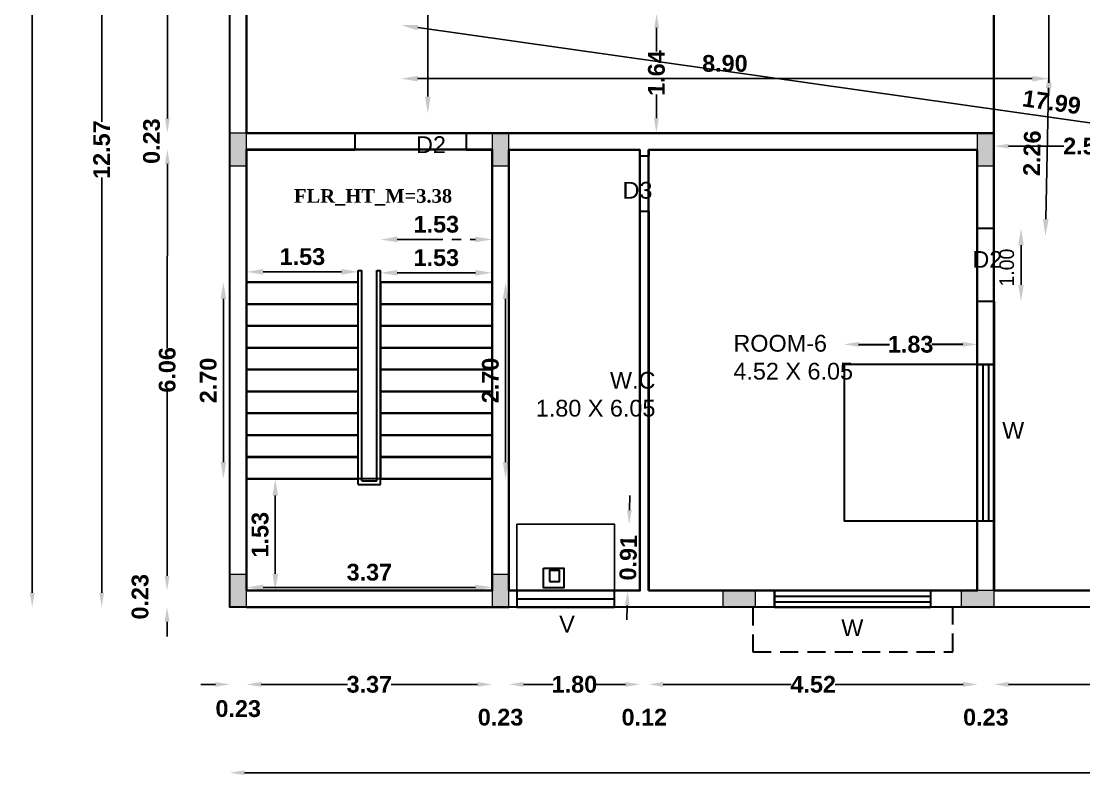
# Model space of a CAD drawing. Header units: metres. Extents: x 515 to 706, y -4 to 163.
# Drawn here: x 560.99 to 575.58, y 91.15 to 101.61 of the extents above; entities that cross this region are included whole.
import ezdxf

# ---------------------------------------------------------------- set-up
doc = ezdxf.new("R2010")
doc.units = ezdxf.units.M
doc.header["$MEASUREMENT"] = 0
doc.linetypes.add('DASHED2', pattern=[0.375, 0.25, -0.125])
doc.linetypes.add('PHANTOM2', pattern=[1.25, 0.625, -0.125, 0.125, -0.125, 0.125, -0.125])
for name, color, linetype, lineweight in [('BLK_1_FLR_1_ EXIT_WIDTH_ DOOR', 7, 'Continuous', 30), ('BLK_1_FLR_1_BLT_UP_AREA', 140, 'Continuous', 30), ('BLK_1_FLR_1_CARPET_AREA', 22, 'Continuous', 30), ('BLK_1_FLR_1_EXIT_WIDTH_STAIR', 4, 'Continuous', 30), ('BLK_1_FLR_1_ROOM_6_LIGHT_VENTILATION_1', 3, 'Continuous', 30), ('BLK_1_FLR_1_STAIR_1', 4, 'Continuous', 30), ('BLK_1_FLR_1_STAIR_1_FLIGHT_1', 4, 'Continuous', 30), ('BLK_1_FLR_1_STAIR_1_FLIGHT_2', 4, 'Continuous', 30), ('BLK_1_FLR_1_STAIR_1_LANDING_1', 4, 'Continuous', 30), ('BLK_1_FLR_1_WASH', 4, 'Continuous', 30), ('BLK_1_FLR_1_WATER_CLOSET', 4, 'Continuous', 30)]:
    doc.layers.add(name, color=color, linetype=linetype, lineweight=lineweight)
for name, color, linetype in [('BLK_1_FLR_1_REGULAR_ROOM_6', 3, 'Continuous'), ('BLK_1_FLR_1_VERANDAH', 5, 'Continuous'), ('DIST_EXIT', 7, 'Continuous'), ('TOILET_VENTILATION', 6, 'Continuous')]:
    doc.layers.add(name, color=color, linetype=linetype)
doc.styles.add('ARIAL', font='arialbd.ttf', dxfattribs={"height": 0.23})
doc.styles.add('PDF Swiss721BT-RomanCondensed', font='arial.ttf')
doc.styles.add('tb', font='timesbd.ttf', dxfattribs={"height": 0.3})
doc.styles.add('working', font='arialbd.ttf', dxfattribs={"height": 0.23})
doc.dimstyles.new('new model', dxfattribs={"dimtxt": 0.23, "dimasz": 0.2, "dimexe": 0.1, "dimexo": 0.1, "dimgap": 0, "dimtad": 0, "dimzin": 1, "dimdsep": 46, "dimtxsty": 'working', "dimcen": 0.09, "dimse1": 1, "dimse2": 1, "dimclrd": 256, "dimclrt": 256, "dimadec": 1, "dimazin": 0, "dimtfac": 1, "dimtofl": 0, "dimtmove": 0, "dimatfit": 3, "dimfxl": 0, "dimtolj": 1, "dimtzin": 0, "dimlwd": -1, "dimlwe": -1, "dimarcsym": 0})
doc.dimstyles.new('OPEN SPACE', dxfattribs={"dimtxt": 0.23, "dimasz": 0.23, "dimexe": 0.1875, "dimexo": 0.0625, "dimgap": 0.09, "dimtad": 3, "dimzin": 0, "dimdsep": 46, "dimtxsty": 'ARIAL', "dimcen": 0.09, "dimse1": 1, "dimse2": 1, "dimclrd": 256, "dimclre": 256, "dimadec": 0, "dimazin": 0, "dimtfac": 0.5, "dimtix": 1, "dimtmove": 0, "dimatfit": 3, "dimfxl": 0, "dimtolj": 1, "dimtzin": 0, "dimarcsym": 0})
doc.dimstyles.new('Standard$0', dxfattribs={"dimtxt": 0.2, "dimasz": 0.23, "dimexe": 0.1805, "dimexo": 0.0625, "dimgap": 0.0955, "dimtad": 1, "dimzin": 0, "dimdsep": 46, "dimtxsty": 'Standard', "dimcen": 0, "dimdle": 440, "dimse1": 1, "dimse2": 1, "dimclrd": 256, "dimclrt": 256, "dimadec": 0, "dimazin": 0, "dimtfac": 1, "dimtofl": 0, "dimtmove": 0, "dimatfit": 3, "dimfxl": 0, "dimtolj": 1, "dimarcsym": 0})

# ---------------------------------------------------------------- blocks, each defined once
blk = doc.blocks.new('*D171')
at = {"layer": 'BLK_1_FLR_1_ROOM_6_LIGHT_VENTILATION_1', "color": 232, "linetype": 'PHANTOM2'}
for p, q in [((572.492, 97.178), (572.914, 97.178)), ((573.922, 97.178), (573.5, 97.178))]:
    blk.add_line(p, q, dxfattribs=at)
at = {"layer": 'BLK_1_FLR_1_ROOM_6_LIGHT_VENTILATION_1', "color": 232, "lineweight": 40}
for points in [[(572.492, 97.212), (572.492, 97.145), (572.292, 97.178)], [(573.922, 97.212), (573.922, 97.145), (574.122, 97.178)]]:
    blk.add_solid(points, dxfattribs=at)
at = {"layer": 'Defpoints', "color": 0, "lineweight": 40}
for p in [(574.122, 97.178), (572.292, 96.902), (574.122, 96.902)]:
    blk.add_point(p, dxfattribs=at)
at = {"layer": 'BLK_1_FLR_1_ROOM_6_LIGHT_VENTILATION_1', "color": 232, "insert": (573.207, 97.178), "char_height": 0.23, "attachment_point": 5, "style": 'working'}
blk.add_mtext('\\A1;1.83', dxfattribs=at)
blk = doc.blocks.new('*D48')
at = {"layer": 'BLK_1_FLR_1_ EXIT_WIDTH_ DOOR', "lineweight": -2}
blk.add_line((574.723, 98.539), (574.723, 97.995), dxfattribs=at)
at = {"layer": 'BLK_1_FLR_1_ EXIT_WIDTH_ DOOR', "lineweight": 40}
for points in [[(574.685, 98.539), (574.761, 98.539), (574.723, 98.769)], [(574.685, 97.995), (574.761, 97.995), (574.723, 97.765)]]:
    blk.add_solid(points, dxfattribs=at)
at = {"layer": 'Defpoints', "color": 0, "lineweight": 40}
for p in [(574.237, 98.769), (574.237, 97.765), (574.723, 97.765)]:
    blk.add_point(p, dxfattribs=at)
at = {"layer": 'BLK_1_FLR_1_ EXIT_WIDTH_ DOOR', "insert": (574.528, 98.232), "char_height": 0.2, "attachment_point": 5, "rotation": 90}
blk.add_mtext('\\A1;1.00', dxfattribs=at)
blk = doc.blocks.new('*D53')
at = {"layer": 'Defpoints', "color": 0, "lineweight": 40}
for p in [(569.14, 94.709), (569.339, 94.704), (569.119, 93.799)]:
    blk.add_point(p, dxfattribs=at)
at = {"layer": 'TOILET_VENTILATION'}
for p, q in [((569.344, 94.904), (569.348, 95.104)), ((569.314, 93.594), (569.309, 93.394))]:
    blk.add_line(p, q, dxfattribs=at)
at = {"layer": 'TOILET_VENTILATION', "lineweight": 40}
for points in [[(569.311, 94.905), (569.377, 94.903), (569.339, 94.704)], [(569.281, 93.595), (569.347, 93.593), (569.319, 93.794)]]:
    blk.add_solid(points, dxfattribs=at)
at = {"layer": 'TOILET_VENTILATION', "insert": (569.329, 94.249), "char_height": 0.23, "attachment_point": 5, "rotation": 88.6948, "style": 'working'}
blk.add_mtext('\\A1;0.91', dxfattribs=at)
blk = doc.blocks.new('*D57')
at = {"layer": 'Defpoints', "color": 0, "lineweight": 40}
for p in [(567.304, 107.373), (566.574, 100.35), (567.304, 100.35)]:
    blk.add_point(p, dxfattribs=at)
at = {"layer": 'DIST_EXIT', "lineweight": -2}
blk.add_line((566.574, 107.143), (566.574, 100.58), dxfattribs=at)
at = {"layer": 'DIST_EXIT', "lineweight": 40}
for points in [[(566.535, 107.143), (566.612, 107.143), (566.574, 107.373)], [(566.535, 100.58), (566.612, 100.58), (566.574, 100.35)]]:
    blk.add_solid(points, dxfattribs=at)
at = {"layer": 'DIST_EXIT', "color": 0, "insert": (566.366, 103.862), "char_height": 0.23, "attachment_point": 5, "rotation": 90, "style": 'ARIAL'}
blk.add_mtext('\\A1;7.02', dxfattribs=at)
blk = doc.blocks.new('*D58')
at = {"layer": 'Defpoints', "color": 0, "lineweight": 40}
for p in [(566.203, 100.929), (575.107, 100.929), (575.107, 100.827)]:
    blk.add_point(p, dxfattribs=at)
at = {"layer": 'DIST_EXIT', "lineweight": -2}
blk.add_line((566.433, 100.827), (574.877, 100.827), dxfattribs=at)
at = {"layer": 'DIST_EXIT', "lineweight": 40}
for points in [[(566.433, 100.865), (566.433, 100.788), (566.203, 100.827)], [(574.877, 100.865), (574.877, 100.788), (575.107, 100.827)]]:
    blk.add_solid(points, dxfattribs=at)
at = {"layer": 'DIST_EXIT', "color": 0, "insert": (570.655, 101.034), "char_height": 0.23, "attachment_point": 5, "style": 'ARIAL'}
blk.add_mtext('\\A1;8.90', dxfattribs=at)
blk = doc.blocks.new('*D59')
at = {"layer": 'Defpoints', "color": 0, "lineweight": 40}
for p in [(575.098, 107.485), (575.098, 100.538), (575.107, 100.538)]:
    blk.add_point(p, dxfattribs=at)
at = {"layer": 'DIST_EXIT', "lineweight": -2}
blk.add_line((575.107, 107.255), (575.107, 100.768), dxfattribs=at)
at = {"layer": 'DIST_EXIT', "lineweight": 40}
for points in [[(575.069, 107.255), (575.145, 107.255), (575.107, 107.485)], [(575.069, 100.768), (575.145, 100.768), (575.107, 100.538)]]:
    blk.add_solid(points, dxfattribs=at)
at = {"layer": 'DIST_EXIT', "color": 0, "insert": (574.9, 104.012), "char_height": 0.23, "attachment_point": 5, "rotation": 90, "style": 'ARIAL'}
blk.add_mtext('\\A1;6.95', dxfattribs=at)
blk = doc.blocks.new('*D60')
at = {"layer": 'Defpoints', "color": 0, "lineweight": 40}
for p in [(575.107, 100.929), (575.107, 100.929), (575.058, 98.668)]:
    blk.add_point(p, dxfattribs=at)
at = {"layer": 'DIST_EXIT', "lineweight": -2}
blk.add_line((575.063, 98.898), (575.102, 100.699), dxfattribs=at)
at = {"layer": 'DIST_EXIT', "lineweight": 40}
for points in [[(575.064, 100.7), (575.14, 100.698), (575.107, 100.929)], [(575.025, 98.899), (575.102, 98.897), (575.058, 98.668)]]:
    blk.add_solid(points, dxfattribs=at)
at = {"layer": 'DIST_EXIT', "color": 0, "insert": (574.875, 99.803), "char_height": 0.23, "attachment_point": 5, "rotation": 88.7637, "style": 'ARIAL'}
blk.add_mtext('\\A1;2.26', dxfattribs=at)
blk = doc.blocks.new('*D62')
at = {"layer": 'Defpoints', "color": 0, "lineweight": 40}
for p in [(566.208, 101.56), (566.088, 100.712), (583.901, 98.19)]:
    blk.add_point(p, dxfattribs=at)
at = {"layer": 'DIST_EXIT', "lineweight": -2}
blk.add_line((583.794, 99.071), (566.435, 101.527), dxfattribs=at)
at = {"layer": 'DIST_EXIT', "lineweight": 40}
for points in [[(566.441, 101.565), (566.43, 101.49), (566.208, 101.56)], [(583.799, 99.109), (583.788, 99.033), (584.022, 99.038)]]:
    blk.add_solid(points, dxfattribs=at)
at = {"layer": 'DIST_EXIT', "color": 0, "insert": (575.144, 100.504), "char_height": 0.23, "attachment_point": 5, "rotation": 351.9438, "style": 'ARIAL'}
blk.add_mtext('\\A1;17.99', dxfattribs=at)
blk = doc.blocks.new('*D193')
at = {"layer": 'BLK_1_FLR_1_STAIR_1_FLIGHT_1', "lineweight": -2}
blk.add_line((563.766, 97.802), (563.766, 95.562), dxfattribs=at)
at = {"layer": 'BLK_1_FLR_1_STAIR_1_FLIGHT_1', "lineweight": 40}
for points in [[(563.727, 97.802), (563.804, 97.802), (563.766, 98.032)], [(563.727, 95.562), (563.804, 95.562), (563.766, 95.332)]]:
    blk.add_solid(points, dxfattribs=at)
at = {"layer": 'Defpoints', "color": 0, "lineweight": 40}
for p in [(565.618, 98.032), (563.766, 95.332), (565.618, 95.332)]:
    blk.add_point(p, dxfattribs=at)
at = {"layer": 'BLK_1_FLR_1_STAIR_1_FLIGHT_1', "color": 0, "insert": (563.558, 96.682), "char_height": 0.23, "attachment_point": 5, "rotation": 90, "style": 'ARIAL'}
blk.add_mtext('\\A1;2.70', dxfattribs=at)
blk = doc.blocks.new('*D194')
at = {"layer": 'BLK_1_FLR_1_STAIR_1_FLIGHT_1', "lineweight": -2}
blk.add_line((564.314, 98.174), (565.388, 98.174), dxfattribs=at)
at = {"layer": 'BLK_1_FLR_1_STAIR_1_FLIGHT_1', "lineweight": 40}
for points in [[(564.314, 98.213), (564.314, 98.136), (564.084, 98.174)], [(565.388, 98.213), (565.388, 98.136), (565.618, 98.174)]]:
    blk.add_solid(points, dxfattribs=at)
at = {"layer": 'Defpoints', "color": 0, "lineweight": 40}
for p in [(565.618, 98.174), (564.084, 98.032), (565.618, 98.032)]:
    blk.add_point(p, dxfattribs=at)
at = {"layer": 'BLK_1_FLR_1_STAIR_1_FLIGHT_1', "color": 0, "insert": (564.851, 98.382), "char_height": 0.23, "attachment_point": 5, "style": 'ARIAL'}
blk.add_mtext('\\A1;1.53', dxfattribs=at)
blk = doc.blocks.new('*D195')
at = {"layer": 'BLK_1_FLR_1_STAIR_1_FLIGHT_2', "lineweight": -2}
blk.add_line((567.228, 98.161), (566.154, 98.161), dxfattribs=at)
at = {"layer": 'BLK_1_FLR_1_STAIR_1_FLIGHT_2', "lineweight": 40}
for points in [[(566.154, 98.199), (566.154, 98.122), (565.924, 98.161)], [(567.228, 98.199), (567.228, 98.122), (567.458, 98.161)]]:
    blk.add_solid(points, dxfattribs=at)
at = {"layer": 'Defpoints', "color": 0, "lineweight": 40}
for p in [(565.924, 98.161), (565.924, 98.032), (567.458, 98.032)]:
    blk.add_point(p, dxfattribs=at)
at = {"layer": 'BLK_1_FLR_1_STAIR_1_FLIGHT_2', "color": 0, "insert": (566.691, 98.368), "char_height": 0.23, "attachment_point": 5, "style": 'ARIAL'}
blk.add_mtext('\\A1;1.53', dxfattribs=at)
blk = doc.blocks.new('*D196')
at = {"layer": 'BLK_1_FLR_1_STAIR_1_FLIGHT_2', "lineweight": -2}
blk.add_line((567.642, 97.802), (567.642, 95.562), dxfattribs=at)
at = {"layer": 'BLK_1_FLR_1_STAIR_1_FLIGHT_2', "lineweight": 40}
for points in [[(567.604, 97.802), (567.68, 97.802), (567.642, 98.032)], [(567.604, 95.562), (567.68, 95.562), (567.642, 95.332)]]:
    blk.add_solid(points, dxfattribs=at)
at = {"layer": 'Defpoints', "color": 0, "lineweight": 40}
for p in [(565.924, 98.032), (565.924, 95.332), (567.642, 95.332)]:
    blk.add_point(p, dxfattribs=at)
at = {"layer": 'BLK_1_FLR_1_STAIR_1_FLIGHT_2', "color": 0, "insert": (567.434, 96.682), "char_height": 0.23, "attachment_point": 5, "rotation": 90, "style": 'ARIAL'}
blk.add_mtext('\\A1;2.70', dxfattribs=at)
blk = doc.blocks.new('*D197')
at = {"layer": 'BLK_1_FLR_1_STAIR_1_LANDING_1', "lineweight": -2}
blk.add_line((567.228, 93.841), (564.314, 93.841), dxfattribs=at)
at = {"layer": 'BLK_1_FLR_1_STAIR_1_LANDING_1', "lineweight": 40}
for points in [[(564.314, 93.88), (564.314, 93.803), (564.084, 93.841)], [(567.228, 93.88), (567.228, 93.803), (567.458, 93.841)]]:
    blk.add_solid(points, dxfattribs=at)
at = {"layer": 'Defpoints', "color": 0, "lineweight": 40}
for p in [(564.084, 93.841), (564.084, 93.799), (567.458, 93.799)]:
    blk.add_point(p, dxfattribs=at)
at = {"layer": 'BLK_1_FLR_1_STAIR_1_LANDING_1', "color": 0, "insert": (565.771, 94.049), "char_height": 0.23, "attachment_point": 5, "style": 'ARIAL'}
blk.add_mtext('\\A1;3.37', dxfattribs=at)
blk = doc.blocks.new('*D198')
at = {"layer": 'BLK_1_FLR_1_STAIR_1_LANDING_1', "lineweight": -2}
blk.add_line((564.478, 95.102), (564.478, 94.029), dxfattribs=at)
at = {"layer": 'BLK_1_FLR_1_STAIR_1_LANDING_1', "lineweight": 40}
for points in [[(564.44, 95.102), (564.517, 95.102), (564.478, 95.332)], [(564.44, 94.029), (564.517, 94.029), (564.478, 93.799)]]:
    blk.add_solid(points, dxfattribs=at)
at = {"layer": 'Defpoints', "color": 0, "lineweight": 40}
for p in [(564.084, 95.332), (564.084, 93.799), (564.478, 93.799)]:
    blk.add_point(p, dxfattribs=at)
at = {"layer": 'BLK_1_FLR_1_STAIR_1_LANDING_1', "color": 0, "insert": (564.271, 94.565), "char_height": 0.23, "attachment_point": 5, "rotation": 90, "style": 'ARIAL'}
blk.add_mtext('\\A1;1.53', dxfattribs=at)
blk = doc.blocks.new('*D91')
at = {"layer": 'BLK_1_FLR_1_EXIT_WIDTH_STAIR', "color": 1, "linetype": 'PHANTOM2', "lineweight": -2}
blk.add_line((566.155, 98.618), (567.228, 98.618), dxfattribs=at)
at = {"layer": 'BLK_1_FLR_1_EXIT_WIDTH_STAIR', "color": 1, "lineweight": 40}
for points in [[(566.155, 98.657), (566.155, 98.58), (565.925, 98.618)], [(567.228, 98.657), (567.228, 98.58), (567.458, 98.618)]]:
    blk.add_solid(points, dxfattribs=at)
at = {"layer": 'Defpoints', "color": 0, "lineweight": 40}
for p in [(565.925, 99.522), (567.458, 99.522), (567.458, 98.618)]:
    blk.add_point(p, dxfattribs=at)
at = {"layer": 'BLK_1_FLR_1_EXIT_WIDTH_STAIR', "color": 1, "insert": (566.691, 98.826), "char_height": 0.23, "attachment_point": 5, "style": 'ARIAL'}
blk.add_mtext('\\A1;1.53', dxfattribs=at)
blk = doc.blocks.new('*D593')
for p, q in [((569.717, 101.523), (569.716, 101.2)), ((569.714, 100.283), (569.715, 100.607))]:
    blk.add_line(p, q)
at = {"lineweight": 40}
for points in [[(569.684, 101.523), (569.751, 101.523), (569.718, 101.723)], [(569.68, 100.284), (569.747, 100.283), (569.713, 100.083)]]:
    blk.add_solid(points, dxfattribs=at)
at = {"layer": 'Defpoints', "color": 0, "lineweight": 40}
for p in [(569.718, 101.723), (570.855, 101.72), (570.85, 100.08)]:
    blk.add_point(p, dxfattribs=at)
at = {"lineweight": 30, "insert": (569.715, 100.903), "char_height": 0.23, "attachment_point": 5, "rotation": 89.8297, "style": 'working'}
blk.add_mtext('\\A1;1.64', dxfattribs=at)
blk = doc.blocks.new('*D731')
for p, q in [((574.552, 99.899), (575.313, 99.899)), ((576.676, 99.899), (575.915, 99.899))]:
    blk.add_line(p, q)
at = {"lineweight": 40}
for points in [[(574.552, 99.932), (574.552, 99.866), (574.352, 99.899)], [(576.676, 99.932), (576.676, 99.866), (576.876, 99.899)]]:
    blk.add_solid(points, dxfattribs=at)
at = {"layer": 'Defpoints', "color": 0, "lineweight": 40}
for p in [(574.352, 99.883), (576.876, 99.899), (576.876, 99.883)]:
    blk.add_point(p, dxfattribs=at)
at = {"lineweight": 30, "insert": (575.614, 99.899), "char_height": 0.23, "attachment_point": 5, "rotation": 0.0002, "style": 'working'}
blk.add_mtext('\\A1;2.52', dxfattribs=at)
blk = doc.blocks.new('sfdfds')
at = {"lineweight": 15}
h = blk.add_hatch(color=1, dxfattribs=at)
h.dxf.hatch_style = 1
h.paths.add_polyline_path([(788.142, -179.821), (788.592, -179.821), (788.592, -179.591), (788.142, -179.591)])
at = {"color": 1, "lineweight": 15}
blk.add_lwpolyline([(788.142, -179.821), (788.592, -179.821), (788.592, -179.591), (788.142, -179.591)], close=True, dxfattribs=at)
blk = doc.blocks.new('*D415')
for p, q in [((562.992, 93.999), (562.992, 94.199)), ((562.992, 93.369), (562.991, 93.169))]:
    blk.add_line(p, q)
at = {"lineweight": 40}
for points in [[(562.959, 93.999), (563.025, 93.999), (562.992, 93.799)], [(562.958, 93.369), (563.025, 93.369), (562.992, 93.569)]]:
    blk.add_solid(points, dxfattribs=at)
at = {"layer": 'Defpoints', "color": 0, "lineweight": 40}
for p in [(562.992, 93.799), (564.085, 93.799), (564.084, 93.569)]:
    blk.add_point(p, dxfattribs=at)
at = {"lineweight": 30, "insert": (562.622, 93.713), "char_height": 0.23, "attachment_point": 5, "rotation": 89.9575, "style": 'working'}
blk.add_mtext('\\A1;0.23', dxfattribs=at)
blk = doc.blocks.new('*D416')
for p, q in [((562.996, 99.656), (562.994, 97.128)), ((562.992, 93.999), (562.994, 96.527))]:
    blk.add_line(p, q)
at = {"lineweight": 40}
for points in [[(562.963, 99.656), (563.03, 99.656), (562.996, 99.856)], [(562.959, 93.999), (563.025, 93.999), (562.992, 93.799)]]:
    blk.add_solid(points, dxfattribs=at)
at = {"layer": 'Defpoints', "color": 0, "lineweight": 40}
for p in [(562.996, 99.856), (564.085, 99.855), (564.085, 93.799)]:
    blk.add_point(p, dxfattribs=at)
at = {"lineweight": 30, "insert": (562.994, 96.828), "char_height": 0.23, "attachment_point": 5, "rotation": 89.9575, "style": 'working'}
blk.add_mtext('\\A1;6.06', dxfattribs=at)
blk = doc.blocks.new('*D417')
for p, q in [((562.997, 100.281), (562.997, 100.481)), ((562.996, 99.656), (562.996, 99.456))]:
    blk.add_line(p, q)
at = {"lineweight": 40}
for points in [[(562.963, 100.281), (563.03, 100.281), (562.996, 100.081)], [(562.963, 99.656), (563.03, 99.656), (562.996, 99.856)]]:
    blk.add_solid(points, dxfattribs=at)
at = {"layer": 'Defpoints', "color": 0, "lineweight": 40}
for p in [(562.996, 100.081), (564.085, 100.08), (564.085, 99.855)]:
    blk.add_point(p, dxfattribs=at)
at = {"lineweight": 30, "insert": (562.779, 99.968), "char_height": 0.23, "attachment_point": 5, "rotation": 89.9575, "style": 'working'}
blk.add_mtext('\\A1;0.23', dxfattribs=at)
blk = doc.blocks.new('*D418')
for p, q in [((563.001, 105.706), (562.999, 103.291)), ((562.997, 100.281), (562.998, 102.696))]:
    blk.add_line(p, q)
at = {"lineweight": 40}
for points in [[(562.967, 105.706), (563.034, 105.706), (563.001, 105.906)], [(562.963, 100.281), (563.03, 100.281), (562.996, 100.081)]]:
    blk.add_solid(points, dxfattribs=at)
at = {"layer": 'Defpoints', "color": 0, "lineweight": 40}
for p in [(563.001, 105.906), (564.085, 105.905), (564.085, 100.08)]:
    blk.add_point(p, dxfattribs=at)
at = {"lineweight": 30, "insert": (562.999, 102.993), "char_height": 0.23, "attachment_point": 5, "rotation": 89.9575, "style": 'working'}
blk.add_mtext('\\A1;5.82', dxfattribs=at)
blk = doc.blocks.new('*D457')
for p, q in [((562.094, 105.935), (562.094, 100.234)), ((562.094, 93.769), (562.094, 99.469))]:
    blk.add_line(p, q)
at = {"lineweight": 40}
for points in [[(562.06, 105.935), (562.127, 105.935), (562.094, 106.135)], [(562.06, 93.769), (562.127, 93.769), (562.094, 93.569)]]:
    blk.add_solid(points, dxfattribs=at)
at = {"layer": 'Defpoints', "color": 0, "lineweight": 40}
for p in [(562.094, 106.135), (563.855, 106.135), (563.855, 93.569)]:
    blk.add_point(p, dxfattribs=at)
at = {"lineweight": 30, "insert": (562.094, 99.852), "char_height": 0.23, "attachment_point": 5, "rotation": 90, "style": 'working'}
blk.add_mtext('\\A1;12.57', dxfattribs=at)
blk = doc.blocks.new('*D461')
for p, q in [((563.655, 92.51), (563.455, 92.51)), ((564.285, 92.51), (564.485, 92.51))]:
    blk.add_line(p, q)
at = {"lineweight": 40}
for points in [[(563.655, 92.543), (563.655, 92.477), (563.855, 92.51)], [(564.285, 92.543), (564.285, 92.477), (564.085, 92.51)]]:
    blk.add_solid(points, dxfattribs=at)
at = {"layer": 'Defpoints', "color": 0, "lineweight": 40}
for p in [(563.855, 94.019), (564.085, 94.019), (564.085, 92.51)]:
    blk.add_point(p, dxfattribs=at)
at = {"lineweight": 30, "insert": (563.969, 92.176), "char_height": 0.23, "attachment_point": 5, "style": 'working'}
blk.add_mtext('\\A1;0.23', dxfattribs=at)
blk = doc.blocks.new('*D462')
for p, q in [((564.285, 92.51), (565.472, 92.51)), ((567.258, 92.51), (566.071, 92.51))]:
    blk.add_line(p, q)
at = {"lineweight": 40}
for points in [[(564.285, 92.543), (564.285, 92.477), (564.085, 92.51)], [(567.258, 92.543), (567.258, 92.477), (567.458, 92.51)]]:
    blk.add_solid(points, dxfattribs=at)
at = {"layer": 'Defpoints', "color": 0, "lineweight": 40}
for p in [(564.085, 94.019), (567.458, 94.019), (567.458, 92.51)]:
    blk.add_point(p, dxfattribs=at)
at = {"lineweight": 30, "insert": (565.771, 92.51), "char_height": 0.23, "attachment_point": 5, "style": 'working'}
blk.add_mtext('\\A1;3.37', dxfattribs=at)
blk = doc.blocks.new('*D463')
for p, q in [((567.258, 92.51), (567.058, 92.51)), ((567.888, 92.51), (568.088, 92.51))]:
    blk.add_line(p, q)
at = {"lineweight": 40}
for points in [[(567.258, 92.543), (567.258, 92.477), (567.458, 92.51)], [(567.888, 92.543), (567.888, 92.477), (567.688, 92.51)]]:
    blk.add_solid(points, dxfattribs=at)
at = {"layer": 'Defpoints', "color": 0, "lineweight": 40}
for p in [(567.458, 94.019), (567.688, 94.019), (567.688, 92.51)]:
    blk.add_point(p, dxfattribs=at)
at = {"lineweight": 30, "insert": (567.573, 92.058), "char_height": 0.23, "attachment_point": 5, "style": 'working'}
blk.add_mtext('\\A1;0.23', dxfattribs=at)
blk = doc.blocks.new('*D464')
for p, q in [((567.888, 92.51), (568.296, 92.51)), ((569.288, 92.51), (568.88, 92.51))]:
    blk.add_line(p, q)
at = {"lineweight": 40}
for points in [[(567.888, 92.543), (567.888, 92.477), (567.688, 92.51)], [(569.288, 92.543), (569.288, 92.477), (569.488, 92.51)]]:
    blk.add_solid(points, dxfattribs=at)
at = {"layer": 'Defpoints', "color": 0, "lineweight": 40}
for p in [(567.688, 94.019), (569.488, 93.799), (569.488, 92.51)]:
    blk.add_point(p, dxfattribs=at)
at = {"lineweight": 30, "insert": (568.588, 92.51), "char_height": 0.23, "attachment_point": 5, "style": 'working'}
blk.add_mtext('\\A1;1.80', dxfattribs=at)
blk = doc.blocks.new('*D465')
for p, q in [((569.288, 92.51), (569.088, 92.51)), ((569.808, 92.51), (570.008, 92.51))]:
    blk.add_line(p, q)
at = {"lineweight": 40}
for points in [[(569.288, 92.543), (569.288, 92.477), (569.488, 92.51)], [(569.808, 92.543), (569.808, 92.477), (569.608, 92.51)]]:
    blk.add_solid(points, dxfattribs=at)
at = {"layer": 'Defpoints', "color": 0, "lineweight": 40}
for p in [(569.488, 93.799), (569.608, 93.799), (569.608, 92.51)]:
    blk.add_point(p, dxfattribs=at)
at = {"lineweight": 30, "insert": (569.548, 92.058), "char_height": 0.23, "attachment_point": 5, "style": 'working'}
blk.add_mtext('\\A1;0.12', dxfattribs=at)
blk = doc.blocks.new('*D466')
for p, q in [((569.808, 92.51), (571.566, 92.51)), ((573.927, 92.51), (572.169, 92.51))]:
    blk.add_line(p, q)
at = {"lineweight": 40}
for points in [[(569.808, 92.543), (569.808, 92.477), (569.608, 92.51)], [(573.927, 92.543), (573.927, 92.477), (574.127, 92.51)]]:
    blk.add_solid(points, dxfattribs=at)
at = {"layer": 'Defpoints', "color": 0, "lineweight": 40}
for p in [(569.608, 93.799), (574.127, 93.798), (574.127, 92.51)]:
    blk.add_point(p, dxfattribs=at)
at = {"lineweight": 30, "insert": (571.868, 92.51), "char_height": 0.23, "attachment_point": 5, "style": 'working'}
blk.add_mtext('\\A1;4.52', dxfattribs=at)
blk = doc.blocks.new('*D467')
for p, q in [((573.927, 92.51), (573.727, 92.51)), ((574.552, 92.51), (574.752, 92.51))]:
    blk.add_line(p, q)
at = {"lineweight": 40}
for points in [[(573.927, 92.543), (573.927, 92.477), (574.127, 92.51)], [(574.552, 92.543), (574.552, 92.477), (574.352, 92.51)]]:
    blk.add_solid(points, dxfattribs=at)
at = {"layer": 'Defpoints', "color": 0, "lineweight": 40}
for p in [(574.127, 93.798), (574.352, 93.798), (574.352, 92.51)]:
    blk.add_point(p, dxfattribs=at)
at = {"lineweight": 30, "insert": (574.24, 92.058), "char_height": 0.23, "attachment_point": 5, "style": 'working'}
blk.add_mtext('\\A1;0.23', dxfattribs=at)
blk = doc.blocks.new('*D468')
for p, q in [((574.552, 92.51), (581.981, 92.51)), ((590.172, 92.51), (582.744, 92.51))]:
    blk.add_line(p, q)
at = {"lineweight": 40}
for points in [[(574.552, 92.543), (574.552, 92.477), (574.352, 92.51)], [(590.172, 92.543), (590.172, 92.477), (590.372, 92.51)]]:
    blk.add_solid(points, dxfattribs=at)
at = {"layer": 'Defpoints', "color": 0, "lineweight": 40}
for p in [(574.352, 93.798), (590.372, 93.799), (590.372, 92.51)]:
    blk.add_point(p, dxfattribs=at)
at = {"lineweight": 30, "insert": (582.362, 92.51), "char_height": 0.23, "attachment_point": 5, "style": 'working'}
blk.add_mtext('\\A1;16.02', dxfattribs=at)
blk = doc.blocks.new('*D472')
for p, q in [((564.054, 91.297), (579.05, 91.297)), ((594.822, 91.297), (579.827, 91.297))]:
    blk.add_line(p, q)
at = {"lineweight": 40}
for points in [[(564.054, 91.33), (564.054, 91.264), (563.854, 91.297)], [(594.822, 91.33), (594.822, 91.264), (595.022, 91.297)]]:
    blk.add_solid(points, dxfattribs=at)
at = {"layer": 'Defpoints', "color": 0, "lineweight": 40}
for p in [(563.854, 93.569), (595.022, 93.569), (595.022, 91.297)]:
    blk.add_point(p, dxfattribs=at)
at = {"lineweight": 30, "insert": (579.438, 91.297), "char_height": 0.23, "attachment_point": 5, "style": 'working'}
blk.add_mtext('\\A1;31.17', dxfattribs=at)
blk = doc.blocks.new('*D763')
for p, q in [((561.139, 117.884), (561.139, 106.216)), ((561.139, 93.769), (561.139, 105.436))]:
    blk.add_line(p, q)
at = {"lineweight": 40}
for points in [[(561.106, 117.884), (561.173, 117.884), (561.139, 118.084)], [(561.106, 93.769), (561.173, 93.769), (561.139, 93.569)]]:
    blk.add_solid(points, dxfattribs=at)
at = {"layer": 'Defpoints', "color": 0, "lineweight": 40}
for p in [(565.588, 118.084), (561.139, 93.569), (565.588, 93.569)]:
    blk.add_point(p, dxfattribs=at)
at = {"lineweight": 30, "insert": (561.139, 105.826), "char_height": 0.23, "attachment_point": 5, "rotation": 90, "style": 'working'}
blk.add_mtext('\\A1;24.52', dxfattribs=at)

msp = doc.modelspace()

# ---------------------------------------------------------------- linework, layer by layer
at = {"lineweight": 30}
for p, q in [((563.85456, 94.33674), (563.8546, 106.13474)), ((564.08456, 100.08005), (565.5718, 100.08005)), ((567.1018, 100.08005), (567.68788, 100.08005)), ((567.45789, 100.08005), (567.45789, 100.08006)), ((567.45795, 100.08005), (567.45795, 100.08006)), ((567.68788, 100.08005), (567.68788, 100.08006)), ((567.68788, 100.08005), (574.35239, 100.08005)), ((567.68794, 100.08005), (567.68794, 100.08006)), ((574.12185, 100.08005), (574.12185, 100.08006)), ((574.35183, 100.08005), (574.35183, 100.08006)), ((574.35239, 98.76887), (574.35239, 100.08005)), ((564.08456, 99.85005), (565.5718, 99.85005)), ((567.1018, 99.85005), (567.45789, 99.85005)), ((567.68788, 99.85005), (569.48788, 99.85005)), ((569.48788, 99.85005), (569.48788, 99.76671)), ((569.60788, 99.85005), (569.60788, 99.76671)), ((569.60788, 99.85005), (574.12239, 99.85005)), ((574.12239, 98.76887), (574.12239, 99.85005)), ((569.48788, 99.76671), (569.60788, 99.76671)), ((569.48788, 99.00671), (569.60788, 99.00671)), ((574.35239, 98.76887), (574.12239, 98.76887)), ((574.35239, 97.76887), (574.12239, 97.76887)), ((574.35239, 97.76887), (574.35239, 93.79864)), ((576.92903, 93.79859), (574.35238, 93.79859)), ((567.7986, 93.68366), (569.14042, 93.68366)), ((576.92903, 93.56859), (574.35238, 93.56859))]:
    msp.add_line(p, q, dxfattribs=at)
at = {"lineweight": 30, "ltscale": 0.125}
for p, q in [((564.08458, 100.08005), (564.0846, 105.90474)), ((565.5718, 100.08005), (565.5718, 99.84993)), ((567.1018, 100.08005), (567.1018, 99.84993)), ((567.45789, 93.79857), (567.45789, 99.85005)), ((567.68788, 99.85005), (567.68788, 93.79857)), ((569.48788, 99.00671), (569.48788, 93.79858)), ((569.60788, 99.00671), (569.60788, 93.79858)), ((563.85456, 93.56857), (563.85457, 98.33005)), ((565.61789, 95.25523), (565.61789, 98.19412)), ((565.61789, 98.19412), (565.66901, 98.19412)), ((565.66901, 95.30634), (565.66901, 98.19412)), ((565.87345, 95.30634), (565.87345, 98.19412)), ((565.87345, 98.19412), (565.92456, 98.19412)), ((565.92456, 95.25523), (565.92456, 98.19412)), ((565.61789, 98.0319), (564.08456, 98.0319)), ((567.45789, 98.0319), (565.92456, 98.0319)), ((565.61789, 97.7319), (564.08456, 97.7319)), ((567.45789, 97.7319), (565.92456, 97.7319)), ((574.12239, 97.76887), (574.12239, 93.79859)), ((565.61789, 97.4319), (564.08456, 97.4319)), ((567.45789, 97.4319), (565.92456, 97.4319)), ((565.61789, 97.1319), (564.08456, 97.1319)), ((567.45789, 97.1319), (565.92456, 97.1319)), ((565.61789, 96.8319), (564.08456, 96.8319)), ((567.45789, 96.8319), (565.92456, 96.8319)), ((574.12231, 96.90197), (574.12231, 94.78197)), ((574.12231, 96.90197), (574.35231, 96.90197)), ((574.19888, 96.90197), (574.19888, 94.75532)), ((574.27555, 96.90197), (574.27555, 94.75532)), ((574.35231, 96.90197), (574.35231, 94.78197)), ((565.61789, 96.5319), (564.08456, 96.5319)), ((567.45789, 96.5319), (565.92456, 96.5319)), ((565.61789, 96.2319), (564.08456, 96.2319)), ((567.45789, 96.2319), (565.92456, 96.2319)), ((565.61789, 95.9319), (564.08456, 95.9319)), ((567.45789, 95.9319), (565.92456, 95.9319)), ((565.61789, 95.6319), (564.08456, 95.6319)), ((567.45789, 95.6319), (565.92456, 95.6319)), ((567.45789, 95.3319), (564.08456, 95.3319)), ((565.61789, 95.25523), (565.92456, 95.25523)), ((565.66901, 95.30634), (565.87345, 95.30634)), ((564.08456, 93.79857), (567.45789, 93.79857)), ((571.33851, 93.79884), (573.45851, 93.79884)), ((571.33851, 93.56884), (571.33851, 93.79884)), ((571.33851, 93.72208), (573.48516, 93.72208)), ((574.12239, 93.79859), (574.12238, 93.79859)), ((574.35245, 93.79865), (574.35246, 93.79865)), ((564.08456, 93.56857), (567.68788, 93.56857)), ((567.68788, 93.56857), (567.68788, 93.56857)), ((567.68794, 93.56857), (567.68794, 93.56857)), ((569.48788, 93.56858), (569.48788, 93.56857)), ((569.60788, 93.56858), (569.60788, 93.56857)), ((571.07536, 93.56862), (571.07536, 93.56862)), ((571.33851, 93.64542), (573.48516, 93.64542)), ((571.33851, 93.56884), (573.45851, 93.56884)), ((574.3525, 93.56853), (574.3525, 93.56853))]:
    msp.add_line(p, q, dxfattribs=at)
at = {"lineweight": 30}
msp.add_lwpolyline([(564.08458, 98.0319), (564.08458, 99.85005)], dxfattribs=at)
at = {"lineweight": 30, "ltscale": 0.125}
for points in [[(590.3723, 93.56859), (574.35238, 93.56859), (563.85456, 93.56857), (563.85458, 98.33005)], [(567.45789, 93.79857), (564.08456, 93.79857), (564.08458, 98.33004)], [(574.12239, 97.53891), (574.12238, 93.79859), (569.60788, 93.79858)], [(569.48788, 93.79858), (567.68788, 93.79857)], [(590.37229, 93.7986), (574.35238, 93.79864)]]:
    msp.add_lwpolyline(points, dxfattribs=at)
at = {"lineweight": 30}
for points in [[(574.35222, 94.75532), (574.35222, 96.90197), (574.12222, 96.90197), (574.12222, 94.75532)], [(569.14042, 93.56858), (569.14042, 93.79873), (567.7986, 93.79873), (567.7986, 93.56858)], [(573.48516, 93.79875), (571.33851, 93.79875), (571.33851, 93.56875), (573.48516, 93.56875)]]:
    msp.add_lwpolyline(points, close=True, dxfattribs=at)
at = {"linetype": 'DASHED2', "lineweight": 30}
msp.add_lwpolyline([(571.03851, 93.5691), (571.03851, 92.9591), (573.78516, 92.9591), (573.78516, 93.5691)], dxfattribs=at)
at = {"layer": 'BLK_1_FLR_1_BLT_UP_AREA', "color": 14}
msp.add_lwpolyline([(595.02232, 112.5488), (595.02228, 93.56855), (590.37233, 93.56854), (563.85456, 93.56852), (563.8546, 106.13474), (565.58773, 106.13474), (565.58777, 118.08374), (576.12237, 118.08374), (576.12235, 108.01891), (590.26226, 108.01879), (590.26223, 112.5488)], close=True, dxfattribs=at)
at = {"layer": 'BLK_1_FLR_1_CARPET_AREA', "color": 14, "lineweight": 35}
for points in [[(574.35186, 100.07875), (574.35186, 101.71888), (567.41789, 101.71894), (567.41789, 106.14759), (574.39181, 106.14756), (574.39182, 107.78765), (565.81723, 107.78765), (565.81724, 105.90343), (564.08407, 105.90344), (564.08406, 100.07875)], [(576.87494, 107.78766), (574.40551, 107.78765), (574.39182, 107.78765), (574.35186, 101.71888), (574.35184, 93.79734), (590.37177, 93.79731), (590.37177, 105.66644), (592.77295, 105.66645), (592.77294, 107.78755), (586.15164, 107.78799), (586.15164, 99.36271), (576.87496, 99.36268)], [(564.0842, 93.79727), (567.45788, 93.79727), (567.45804, 99.8536), (564.08435, 99.8536)], [(567.68735, 99.84875), (567.68735, 93.79728), (569.48735, 93.79728), (569.48734, 99.84875)], [(569.60735, 93.79729), (574.12185, 93.79729), (574.12185, 99.84875), (569.60735, 99.84875)]]:
    msp.add_lwpolyline(points, close=True, dxfattribs=at)
at = {"layer": 'BLK_1_FLR_1_REGULAR_ROOM_6', "color": 2}
msp.add_lwpolyline([(569.60745, 93.79853), (574.12196, 93.79853), (574.12196, 99.85), (569.60745, 99.85)], close=True, dxfattribs=at)
at = {"layer": 'BLK_1_FLR_1_ROOM_6_LIGHT_VENTILATION_1', "color": 3}
msp.add_lwpolyline([(574.12196, 94.75527), (574.12196, 96.90192), (572.29196, 96.90192), (572.29196, 94.75527)], close=True, dxfattribs=at)
at = {"layer": 'BLK_1_FLR_1_STAIR_1', "color": 1}
msp.add_lwpolyline([(564.0843, 93.79852), (567.45799, 93.79852), (567.45814, 99.85484), (564.08446, 99.85484)], close=True, dxfattribs=at)
at = {"layer": 'BLK_1_FLR_1_STAIR_1_FLIGHT_1', "color": 7}
for p, q in [((564.08449, 98.03185), (565.61781, 98.03185)), ((564.08449, 97.73185), (565.61781, 97.73185)), ((564.08449, 97.43185), (565.61781, 97.43185)), ((564.08449, 97.13185), (565.61781, 97.13185)), ((564.08449, 96.83185), (565.61781, 96.83185)), ((564.08449, 96.53185), (565.61781, 96.53185)), ((564.08449, 96.23185), (565.61781, 96.23185)), ((564.08449, 95.93185), (565.61781, 95.93185)), ((564.08449, 95.63185), (565.61781, 95.63185)), ((564.08449, 95.33185), (565.61781, 95.33185))]:
    msp.add_line(p, q, dxfattribs=at)
msp.add_lwpolyline([(564.08448, 95.33185), (565.61781, 95.33185), (565.61781, 98.03185), (564.08448, 98.03185)], close=True, dxfattribs=at)
at = {"layer": 'BLK_1_FLR_1_STAIR_1_FLIGHT_2', "color": 7}
for p, q in [((565.92448, 98.03185), (567.45781, 98.03185)), ((565.92448, 97.73185), (567.45781, 97.73185)), ((565.92448, 97.43185), (567.45781, 97.43185)), ((565.92448, 97.13185), (567.45781, 97.13185)), ((565.92448, 96.83185), (567.45781, 96.83185)), ((565.92448, 96.53185), (567.45814, 96.53185)), ((565.92448, 96.23185), (567.45814, 96.23185)), ((565.92448, 95.93185), (567.45814, 95.93185)), ((565.92448, 95.63185), (567.45814, 95.63185)), ((565.92448, 95.33185), (567.45781, 95.33185))]:
    msp.add_line(p, q, dxfattribs=at)
msp.add_lwpolyline([(565.92448, 95.33185), (567.45781, 95.33185), (567.45781, 98.03185), (565.92448, 98.03185)], close=True, dxfattribs=at)
at = {"layer": 'BLK_1_FLR_1_STAIR_1_LANDING_1', "color": 7}
msp.add_lwpolyline([(564.08448, 93.79852), (567.45781, 93.79852), (567.45781, 95.33185), (564.08448, 95.33185)], close=True, dxfattribs=at)
at = {"layer": 'BLK_1_FLR_1_VERANDAH', "color": 5}
for points in [[(574.35196, 100.08), (574.35196, 101.72013), (567.45745, 101.72013), (567.45745, 106.14878), (574.39192, 106.1488), (574.39192, 107.7889), (565.81734, 107.7889), (565.81734, 105.90468), (564.08418, 105.90469), (564.08417, 100.08)], [(576.87504, 107.78891), (574.39192, 107.7889), (574.39192, 107.7889), (574.39193, 101.72013), (574.35196, 101.72013), (574.35194, 93.79859), (590.37187, 93.79855), (590.37187, 105.66769), (592.77305, 105.66769), (592.77305, 107.78879), (586.15174, 107.78923), (586.15175, 99.36395), (576.87507, 99.36393)]]:
    msp.add_lwpolyline(points, close=True, dxfattribs=at)
at = {"layer": 'BLK_1_FLR_1_WASH', "color": 55, "lineweight": 30}
msp.add_lwpolyline([(568.16435, 94.10737), (568.44458, 94.10737), (568.44458, 93.83341), (568.16435, 93.83341)], close=True, dxfattribs=at)
at = {"layer": 'BLK_1_FLR_1_WASH', "color": 60, "lineweight": 30}
msp.add_lwpolyline([(568.24566, 93.92454), (568.38366, 93.92411), (568.38412, 94.07262), (568.24612, 94.07305)], close=True, dxfattribs=at)
at = {"layer": 'BLK_1_FLR_1_WATER_CLOSET', "color": 3}
msp.add_lwpolyline([(567.68745, 99.85), (567.68746, 93.79853), (569.48745, 93.79853), (569.48745, 99.85)], close=True, dxfattribs=at)
at = {"layer": 'TOILET_VENTILATION', "color": 6}
msp.add_lwpolyline([(567.79834, 93.79853), (569.14016, 93.79853), (569.14016, 94.70853), (567.79834, 94.70853)], close=True, dxfattribs=at)

# ---------------------------------------------------------------- block references
at = {"lineweight": 30}
for p, rotation in [((743.67608, 888.22202), 270), ((747.2794, 888.22203), 270), ((753.94329, 888.22203), 270), ((743.67554, 882.16087), 270), ((747.27886, 882.16087), 270), ((-214.24007, 273.3886), 7.03168033408e-05)]:
    msp.add_blockref('sfdfds', p, dxfattribs=dict(at, rotation=rotation))
msp.add_blockref('sfdfds', (-217.51703, 273.38957), dxfattribs=at)

# ---------------------------------------------------------------- texts
at = {"lineweight": 30, "ltscale": 0.125, "char_height": 0.23, "style": 'PDF Swiss721BT-RomanCondensed'}
for s, width, insert, attachment_point in [('D2', 0.0527571, (566.41238, 100.03514), 1), ('D2', 0.0527571, (574.05538, 98.45916), 1), ('ROOM-6\\P4.52 X 6.05 ', 3.9485774, (570.77193, 97.30827), 1), ('W.C\\P1.80 X 6.05', 2.2568411, (569.70074, 96.1837), 9), ('W', 0.0527571, (574.46438, 96.11432), 1), ('V', 0.0527571, (568.37896, 93.45169), 1), ('W', 0.0527571, (572.25408, 93.40248), 1)]:
    msp.add_mtext_dynamic_manual_height_columns(s, width=width, gutter_width=1.15, heights=[0], dxfattribs=dict(at, insert=insert, attachment_point=attachment_point))
at = {"lineweight": 30, "insert": (569.65987, 99.1755), "char_height": 0.23, "attachment_point": 9, "style": 'PDF Swiss721BT-RomanCondensed'}
msp.add_mtext_dynamic_manual_height_columns('D3', width=0.0527571, gutter_width=1.15, heights=[0], dxfattribs=at)
at = {"layer": 'BLK_1_FLR_1_STAIR_1', "color": 1, "insert": (564.73566, 99.08341), "char_height": 0.1865651, "attachment_point": 7, "style": 'tb'}
msp.add_mtext_dynamic_manual_height_columns('FLR_HT_M=3.38', width=2.8964505, gutter_width=1.5, heights=[0], dxfattribs=at)

# ---------------------------------------------------------------- dimensions: what is measured, and where the dimension line sits
at = {"lineweight": 30}
for base, p1, p2, angle, override, picture, middle in [((561.13945, 93.56857), (565.588, 118.0838), (565.58805, 93.56857), 90, {"dimpost": '\\X'}, '*D763', (561.13945, 105.82618)), ((562.09377, 106.13474), (563.85461, 93.56857), (563.85471, 106.13474), 90, {"dimpost": '\\X'}, '*D457', (562.09377, 99.85165)), ((563.00082, 105.90554), (564.08498, 100.08005), (564.08465, 105.90474), 269.957451, {"dimpost": '\\X', "dimtmove": 2}, '*D418', (562.99866, 102.9932)), ((562.9965, 100.08086), (564.08498, 99.85489), (564.08498, 100.08005), 269.957451, {"dimpost": '\\X', "dimtmove": 2}, '*D417', (562.77898, 99.96844)), ((562.99633, 99.85569), (564.08461, 93.79857), (564.08498, 99.85489), 269.957451, {"dimpost": '\\X', "dimtmove": 2}, '*D416', (562.99408, 96.82754))]:
    dim = msp.add_linear_dim(base=base, p1=p1, p2=p2, angle=angle, dimstyle='new model', override=override, dxfattribs=at)
    dim.commit()
    dim.dimension.update_dxf_attribs({"geometry": picture, "text_midpoint": middle})
for p1, p2, distance, picture, middle in [((570.85045, 100.08003), (570.85533, 101.71997), 1.13749, '*D593', (569.71541, 100.90338)), ((574.35239, 99.88259), (576.87569, 99.8826), 0.01645, '*D731', (575.61404, 99.89905))]:
    dim = msp.add_aligned_dim(p1=p1, p2=p2, distance=distance, dimstyle='new model', override={"dimpost": '\\X'}, dxfattribs=at)
    dim.commit()
    dim.dimension.update_dxf_attribs({"geometry": picture, "text_midpoint": middle})
dim = msp.add_linear_dim(base=(562.99183, 93.79938), p1=(564.08444, 93.56857), p2=(564.08461, 93.79857), angle=89.957451, dimstyle='new model', override={"dimpost": '\\X', "dimtmove": 2}, dxfattribs=at)
dim.commit()
dim.dimension.update_dxf_attribs({"geometry": '*D415', "text_midpoint": (562.6225, 93.71254), "dimtype": 161})
dim = msp.add_linear_dim(base=(564.08461, 92.51002), p1=(563.85461, 94.01889), p2=(564.08461, 94.01889), dimstyle='new model', override={"dimpost": '\\X', "dimtmove": 2}, dxfattribs=at)
dim.commit()
dim.dimension.update_dxf_attribs({"geometry": '*D461', "text_midpoint": (563.96868, 92.17631), "dimtype": 160})
for base, p1, p2, override, picture, middle in [((567.45776, 92.51002), (564.08461, 94.01889), (567.45776, 94.0189), {"dimpost": '\\X', "dimtmove": 2}, '*D462', (565.77118, 92.51002)), ((567.68776, 92.51002), (567.45776, 94.0189), (567.68776, 94.0189), {"dimpost": '\\X', "dimtmove": 2}, '*D463', (567.57276, 92.05772)), ((569.48793, 92.51002), (567.68776, 94.0189), (569.48793, 93.79858), {"dimpost": '\\X', "dimtmove": 2}, '*D464', (568.58784, 92.51002)), ((569.60793, 92.51002), (569.48793, 93.79858), (569.60793, 93.79858), {"dimpost": '\\X', "dimtmove": 2}, '*D465', (569.54793, 92.05772)), ((574.12733, 92.51002), (569.60793, 93.79858), (574.12733, 93.79842), {"dimpost": '\\X', "dimtmove": 2}, '*D466', (571.86763, 92.51002)), ((574.3525, 92.51002), (574.12733, 93.79842), (574.3525, 93.79842), {"dimpost": '\\X', "dimtmove": 2}, '*D467', (574.23991, 92.05772)), ((590.37236, 92.51002), (574.3525, 93.79842), (590.37236, 93.7986), {"dimpost": '\\X', "dimtmove": 2}, '*D468', (582.36243, 92.51002)), ((595.02246, 91.29687), (563.85444, 93.56857), (595.02246, 93.5686), {"dimpost": '\\X'}, '*D472', (579.43845, 91.29687))]:
    dim = msp.add_linear_dim(base=base, p1=p1, p2=p2, dimstyle='new model', override=override, dxfattribs=at)
    dim.commit()
    dim.dimension.update_dxf_attribs({"geometry": picture, "text_midpoint": middle})
at = {"layer": 'BLK_1_FLR_1_ EXIT_WIDTH_ DOOR', "color": 2}
dim = msp.add_linear_dim(base=(574.72314, 97.76548), p1=(574.23696, 98.76882), p2=(574.23696, 97.76548), angle=270.000037, dimstyle='Standard$0', dxfattribs=at)
dim.commit()
dim.dimension.update_dxf_attribs({"geometry": '*D48', "text_midpoint": (574.72314, 98.23215), "dimtype": 161})
at = {"layer": 'BLK_1_FLR_1_EXIT_WIDTH_STAIR', "color": 1}
dim = msp.add_aligned_dim(p1=(565.92478, 99.5215), p2=(567.45811, 99.5215), distance=-0.90321, dimstyle='OPEN SPACE', override={"dimpost": '\\X', "dimclrd": 1, "dimclrt": 1, "dimfxl": 0, "dimarcsym": 2}, dxfattribs=at)
dim.commit()
dim.dimension.update_dxf_attribs({"geometry": '*D91', "text_midpoint": (566.69145, 98.82572)})
at = {"layer": 'BLK_1_FLR_1_ROOM_6_LIGHT_VENTILATION_1', "color": 3}
dim = msp.add_aligned_dim(p1=(572.29196, 96.90192), p2=(574.12196, 96.90192), distance=0.27646, dimstyle='new model', override={"dimpost": '\\X', "dimclrd": 232, "dimclrt": 232, "dimfxl": 75, "dimfxlon": 1, "dimtfill": 1}, dxfattribs=at)
dim.commit()
dim.dimension.update_dxf_attribs({"geometry": '*D171', "text_midpoint": (573.20696, 97.17838)})
at = {"layer": 'BLK_1_FLR_1_STAIR_1_FLIGHT_1', "color": 2}
dim = msp.add_aligned_dim(p1=(564.08448, 98.03185), p2=(565.61781, 98.03185), distance=0.14241, dimstyle='OPEN SPACE', override={"dimpost": '\\X'}, dxfattribs=at)
dim.commit()
dim.dimension.update_dxf_attribs({"geometry": '*D194', "text_midpoint": (564.85115, 98.38169)})
at = {"layer": 'BLK_1_FLR_1_STAIR_1_FLIGHT_1', "color": 1}
dim = msp.add_aligned_dim(p1=(565.61781, 98.03185), p2=(565.61781, 95.33185), distance=-1.85203, dimstyle='OPEN SPACE', override={"dimpost": '\\X'}, dxfattribs=at)
dim.commit()
dim.dimension.update_dxf_attribs({"geometry": '*D193', "text_midpoint": (563.55835, 96.68185)})
at = {"layer": 'BLK_1_FLR_1_STAIR_1_FLIGHT_2', "color": 2}
dim = msp.add_aligned_dim(p1=(567.45781, 98.03185), p2=(565.92448, 98.03185), distance=-0.1289, dimstyle='OPEN SPACE', override={"dimpost": '\\X'}, dxfattribs=at)
dim.commit()
dim.dimension.update_dxf_attribs({"geometry": '*D195', "text_midpoint": (566.69114, 98.36818)})
at = {"layer": 'BLK_1_FLR_1_STAIR_1_FLIGHT_2', "color": 1}
dim = msp.add_aligned_dim(p1=(565.92448, 98.03185), p2=(565.92448, 95.33185), distance=1.71742, dimstyle='OPEN SPACE', override={"dimpost": '\\X'}, dxfattribs=at)
dim.commit()
dim.dimension.update_dxf_attribs({"geometry": '*D196', "text_midpoint": (567.43447, 96.68185)})
at = {"layer": 'BLK_1_FLR_1_STAIR_1_LANDING_1', "color": 2}
dim = msp.add_aligned_dim(p1=(564.08448, 95.33185), p2=(564.08448, 93.79852), distance=0.39372, dimstyle='OPEN SPACE', override={"dimpost": '\\X'}, dxfattribs=at)
dim.commit()
dim.dimension.update_dxf_attribs({"geometry": '*D198', "text_midpoint": (564.27077, 94.56518)})
at = {"layer": 'BLK_1_FLR_1_STAIR_1_LANDING_1', "color": 1}
dim = msp.add_aligned_dim(p1=(567.45781, 93.79852), p2=(564.08448, 93.79852), distance=-0.04269, dimstyle='OPEN SPACE', override={"dimpost": '\\X'}, dxfattribs=at)
dim.commit()
dim.dimension.update_dxf_attribs({"geometry": '*D197', "text_midpoint": (565.77114, 94.04864)})
at = {"layer": 'DIST_EXIT'}
for p1, p2, distance, picture, middle in [((575.09797, 107.48538), (575.09797, 100.53811), 0.00916, '*D59', (574.89961, 104.01174)), ((567.30444, 107.37263), (567.30444, 100.35038), -0.73071, '*D57', (566.36629, 103.86151)), ((583.90146, 98.19018), (566.08761, 100.71157), -0.8566, '*D62', (575.14366, 100.50449)), ((566.20261, 100.92863), (575.10712, 100.92863), -0.10206, '*D58', (570.65487, 101.03408)), ((575.05833, 98.66779), (575.10712, 100.92863), 0, '*D60', (574.87535, 99.80268))]:
    dim = msp.add_aligned_dim(p1=p1, p2=p2, distance=distance, dimstyle='OPEN SPACE', override={"dimpost": '\\X'}, dxfattribs=at)
    dim.commit()
    dim.dimension.update_dxf_attribs({"geometry": picture, "text_midpoint": middle})
at = {"layer": 'TOILET_VENTILATION', "color": 6}
dim = msp.add_aligned_dim(p1=(569.11943, 93.79853), p2=(569.14016, 94.70853), distance=-0.19922, dimstyle='new model', override={"dimpost": '\\X', "dimtmove": 2}, dxfattribs=at)
dim.commit()
dim.dimension.update_dxf_attribs({"geometry": '*D53', "text_midpoint": (569.32896, 94.24899)})

doc.saveas('drawing.dxf')
